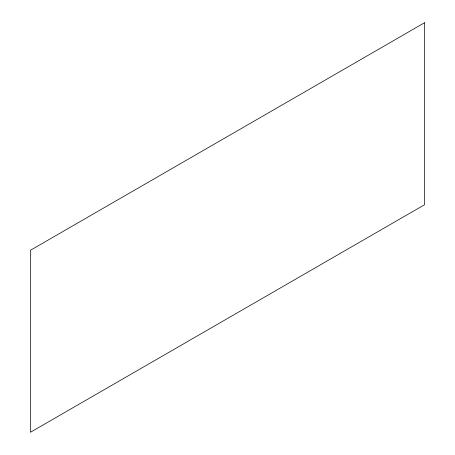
<?xml version="1.0" encoding="UTF-8"?>
<svg xmlns="http://www.w3.org/2000/svg" width="455" height="455" viewBox="0 0 455 455"><rect width="100%" height="100%" fill="white"/><g stroke="black" fill="none" stroke-linecap="round" stroke-linejoin="round"><path stroke-width="0.68" d="M424.521 22.75L30.479 250.25L30.479 432.25L424.521 204.75L424.521 22.75"/></g></svg>
